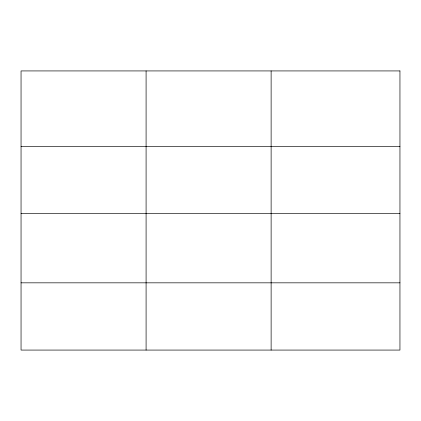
<?xml version="1.0" encoding="UTF-8"?>
<svg xmlns="http://www.w3.org/2000/svg" width="421" height="421" viewBox="0 0 421 421"><rect width="100%" height="100%" fill="white"/><g stroke="black" fill="none" stroke-linecap="round" stroke-linejoin="round"><path stroke-width="0.63" d="M21.05 146.319L399.95 146.319M21.05 213.558L399.95 213.558M21.05 282.833L399.95 282.833M271.124 70.928L271.124 350.072M146.087 70.928L146.087 350.072M399.95 70.928L21.05 70.928L21.05 350.072L399.95 350.072L399.95 70.928"/></g></svg>
